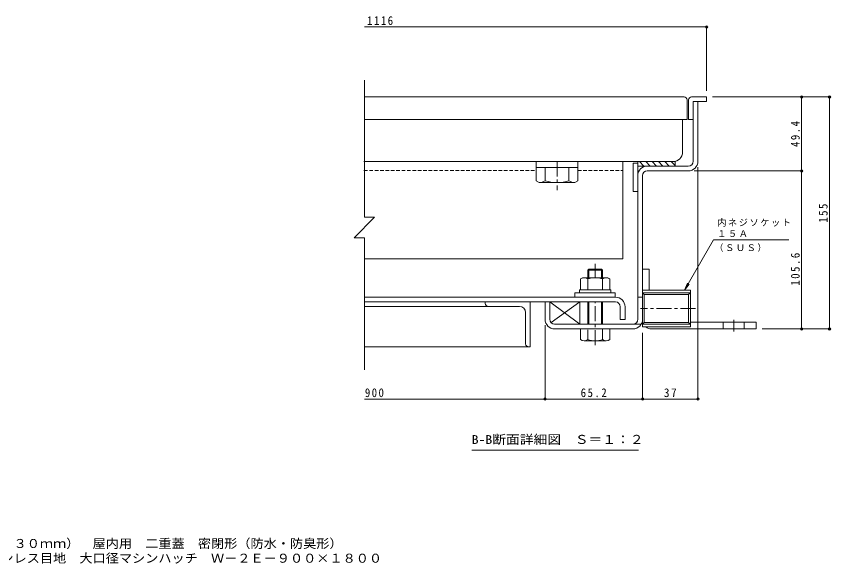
# Model space of a CAD drawing. Units: millimetres on the paper, enlarged 10 times, with parts at other scales. Extents: x -2673 to 2748, y -1962 to 1828.
# Drawn here: x -95 to 2628, y -1962 to -133 of the extents above; entities that cross this region are included whole.
import ezdxf
from ezdxf.enums import TextEntityAlignment as Align

# ---------------------------------------------------------------- set-up
doc = ezdxf.new("R2010")
doc.units = ezdxf.units.MM
doc.header["$LTSCALE"] = 10
doc.header["$PDMODE"] = 32
doc.header["$PDSIZE"] = 8
doc.linetypes.add('CHAIN1', pattern=[8, 5, -1, 1, -1])
doc.linetypes.add('DASHED1', pattern=[1.8, 1.2, -0.6])
for name, color, linetype, lineweight in [('D-1', 2, 'Continuous', 9), ('D-2', 3, 'Continuous', 9), ('D-3', 4, 'Continuous', 9), ('D-5', 7, 'Continuous', 9), ('D-6', 6, 'Continuous', 9), ('D-7', 5, 'Continuous', 5), ('D-9', 134, 'Continuous', 5), ('D-A', 3, 'Continuous', 9), ('D-B', 6, 'Continuous', 9), ('D-C', 134, 'Continuous', 5), ('D-E', 3, 'Continuous', 9), ('D-F', 7, 'Continuous', 9), ('F-5_F-5ﾚｲﾔ', 7, 'Continuous', 9)]:
    doc.layers.add(name, color=color, linetype=linetype, lineweight=lineweight)
doc.styles.add('ＭＳ ゴシック', font='')
doc.styles.get('ＭＳ ゴシック').set_extended_font_data('MS Gothic')

msp = doc.modelspace()

# ---------------------------------------------------------------- linework, layer by layer
at = {"layer": 'D-1'}
for p, q in [((2168.02, -417.52), (2184.02, -417.52)), ((2168.02, -617.52), (2168.02, -417.52)), ((2184.02, -617.52), (2184.02, -417.52)), ((2152.02, -633.52), (2015.02, -633.52)), ((2015.02, -649.52), (2152.02, -649.52)), ((1983.02, -1145.53), (1983.02, -665.52)), ((1999.02, -665.52), (1999.02, -1145.53)), ((2159.02, -1047.64), (1999.02, -1047.64)), ((1999.02, -1047.64), (1999.02, -1170.64)), ((2159.02, -1056.75), (2153.21, -1062.56)), ((2159.02, -1047.64), (2159.02, -1170.64)), ((1689.02, -1145.53), (1689.02, -1087.53)), ((1999.02, -1071.53), (1983.02, -1071.53)), ((2153.21, -1062.56), (2004.83, -1062.56)), ((2004.83, -1155.72), (2004.83, -1062.56)), ((2153.21, -1062.56), (2153.21, -1155.72)), ((1705.02, -1161.53), (1994.73, -1161.53)), ((1999.02, -1161.53), (2004.83, -1155.72)), ((2159.02, -1161.53), (1999.02, -1161.53)), ((2159.02, -1170.64), (1999.02, -1170.64)), ((2153.21, -1155.72), (2004.83, -1155.72)), ((2159.02, -1161.53), (2153.21, -1155.72)), ((1705.02, -1177.53), (1815.52, -1177.53)), ((1865.52, -1177.53), (1967.02, -1177.53))]:
    msp.add_line(p, q, dxfattribs=at)
for points in [[(2159.02, -1056.75), (1999.02, -1056.75), (2004.83, -1062.56)], [(1673.02, -1145.53), (1673.02, -1087.53), (1689.02, -1087.53)]]:
    msp.add_lwpolyline(points, dxfattribs=at)
for centre, radius, start, end in [((2152.02, -617.52), 16, 270, 0), ((2152.02, -617.52), 32, 270, 0), ((2015.02, -665.52), 32, 90, 180), ((2015.02, -665.52), 16, 90, 180), ((1705.02, -1145.53), 32, 180, 270), ((1705.02, -1145.53), 16, 180, 270), ((1967.02, -1145.53), 32, 270, 0), ((1967.02, -1145.53), 16, 270, 0)]:
    msp.add_arc(centre, radius, start, end, dxfattribs=at)
at = {"layer": 'D-2'}
for p, q in [((2133.02, -586.52), (2133.02, -477.52)), ((1067.5, -618.52), (2101.02, -618.52))]:
    msp.add_line(p, q, dxfattribs=at)
msp.add_arc((2101.02, -586.52), 32, 270, 0, dxfattribs=at)
at = {"layer": 'D-3'}
for p, q in [((2138.02, -402.52), (1068.76, -402.52)), ((2163.02, -402.52), (2213.02, -402.52)), ((2213.02, -402.52), (2213.02, -417.52)), ((2148.02, -412.52), (2148.02, -477.52)), ((2153.02, -412.52), (2153.02, -477.52)), ((2213.02, -417.52), (2168.02, -417.52)), ((2168.02, -417.52), (2168.02, -477.52)), ((1068.76, -477.52), (2148.02, -477.52)), ((2168.02, -477.52), (2153.02, -477.52))]:
    msp.add_line(p, q, dxfattribs=at)
for centre, start, end in [((2138.02, -412.52), 0, 90), ((2163.02, -412.52), 90, 180)]:
    msp.add_arc(centre, 10, start, end, dxfattribs=at)
at = {"layer": 'D-5'}
for p, q in [((2139.42, -1047.64), (2235.92, -880.48)), ((2235.92, -880.48), (2488.66, -880.48)), ((2139.42, -1047.64), (2148.98, -1024.54)), ((2139.42, -1047.64), (2154.63, -1027.81)), ((1985.19, -1583.22), (1427.69, -1583.22))]:
    msp.add_line(p, q, dxfattribs=at)
at = {"layer": 'D-6'}
for p, q in [((1968.02, -623.52), (1983.02, -623.52)), ((1968.02, -623.52), (1968.02, -718.52)), ((1983.02, -618.52), (1983.02, -718.52)), ((2003.71, -633.52), (1988.71, -618.52)), ((2024.93, -633.52), (2009.93, -618.52)), ((2046.14, -633.52), (2031.14, -618.52)), ((2067.35, -633.52), (2052.35, -618.52)), ((2088.57, -633.52), (2073.57, -618.52)), ((2108.02, -631.76), (2094.78, -618.52)), ((2108.02, -633.52), (1983.02, -633.52)), ((1968.02, -718.52), (1983.02, -718.52)), ((1689.02, -1087.53), (1689.02, -1145.53)), ((1693.54, -1156.67), (1789.02, -1087.53)), ((1705.02, -1161.53), (1789.02, -1161.53))]:
    msp.add_line(p, q, dxfattribs=at)
msp.add_lwpolyline([(2108.02, -633.52), (2108.02, -618.52), (1983.02, -618.52)], dxfattribs=at)
msp.add_lwpolyline([(1789.02, -1161.53), (1789.02, -1087.53), (1689.02, -1087.53)], close=True, dxfattribs=at)
at = {"layer": 'D-7'}
for p, q in [((1819.58, -977.53), (1815.52, -981.59)), ((1861.46, -977.53), (1819.58, -977.53)), ((1819.58, -1005.03), (1819.58, -977.53)), ((1861.46, -977.53), (1865.52, -981.59)), ((1861.46, -1005.03), (1861.46, -977.53)), ((1865.52, -981.59), (1815.52, -981.59)), ((1815.52, -1005.03), (1815.52, -981.59)), ((1865.52, -981.59), (1865.52, -1005.03)), ((1865.52, -981.59), (1865.52, -1005.03)), ((1815.52, -1161.53), (1815.52, -1087.53)), ((1819.58, -1161.53), (1819.58, -1087.53)), ((1861.46, -1161.53), (1861.46, -1087.53)), ((1865.52, -1087.53), (1865.52, -1161.53)), ((1889.52, -1177.53), (1791.52, -1177.53)), ((1791.52, -1213.05), (1791.52, -1177.53)), ((1815.52, -1213.05), (1815.52, -1180.53)), ((1865.52, -1177.53), (1865.52, -1213.05)), ((1889.52, -1213.05), (1889.52, -1177.53)), ((1877.52, -1217.53), (1803.52, -1217.53))]:
    msp.add_line(p, q, dxfattribs=at)
at = {"layer": 'D-7', "linetype": 'CHAIN1'}
for p, q in [((1840.52, -1005.03), (1840.52, -959.86)), ((1840.52, -1231.92), (1840.52, -1087.53))]:
    msp.add_line(p, q, dxfattribs=at)
at = {"layer": 'D-7', "color": 2, "lineweight": 9}
for p, q in [((1791.45, -1010.32), (1798.02, -1006.53)), ((1883.02, -1006.53), (1798.02, -1006.53)), ((1791.45, -1010.32), (1791.45, -1046.53)), ((1815.99, -1010.32), (1815.99, -1046.53)), ((1865.06, -1010.32), (1865.06, -1046.53))]:
    msp.add_line(p, q, dxfattribs=at)
at = {"layer": 'D-7', "color": 134}
for p, q in [((1773.02, -1056.53), (1773.02, -1071.53)), ((1773.02, -1056.53), (1908.02, -1056.53)), ((1908.02, -1056.53), (1908.02, -1071.53)), ((1773.02, -1071.53), (1908.02, -1071.53))]:
    msp.add_line(p, q, dxfattribs=at)
at = {"layer": 'D-7', "color": 6, "lineweight": 9}
for p, q in [((1788.02, -1046.53), (1788.02, -1056.53)), ((1788.02, -1056.53), (1893.02, -1056.53))]:
    msp.add_line(p, q, dxfattribs=at)
at = {"layer": 'D-7', "color": 2, "lineweight": 9}
msp.add_lwpolyline([(1883.02, -1006.53), (1889.6, -1010.32), (1889.6, -1046.53), (1791.45, -1046.53)], dxfattribs=at)
at = {"layer": 'D-7', "color": 6, "lineweight": 9}
msp.add_lwpolyline([(1788.02, -1046.53), (1893.02, -1046.53), (1893.02, -1056.53)], dxfattribs=at)
at = {"layer": 'D-7', "color": 2, "lineweight": 9}
for centre, radius, start, end in [((1805.93, -1035.41), 28.97, 94.38438, 120), ((1802.95, -1030.73), 24.21, 57.42749, 88.18784), ((1840.52, -1087.73), 81.2, 72.41188, 107.5881), ((1878.1, -1030.73), 24.21, 91.81215, 122.57249), ((1875.12, -1035.41), 28.97, 59.99998, 85.6156)]:
    msp.add_arc(centre, radius, start, end, dxfattribs=at)
at = {"layer": 'D-7'}
for centre, radius, start, end in [((1803.52, -1199.2), 18.33, 229.1022, 310.89809), ((1840.52, -1145.45), 72.08, 249.70546, 290.29454), ((1877.52, -1199.2), 18.33, 229.10191, 310.8978)]:
    msp.add_arc(centre, radius, start, end, dxfattribs=at)
at = {"layer": 'D-9'}
for p, q in [((1933.02, -618.52), (1067.5, -618.52)), ((1933.02, -618.52), (1933.02, -943.52)), ((1068.76, -943.52), (1933.02, -943.52))]:
    msp.add_line(p, q, dxfattribs=at)
at = {"layer": 'D-9', "linetype": 'DASHED1'}
for p, q in [((1067.62, -648.52), (1643.52, -648.52)), ((1782.52, -648.52), (1933.02, -648.52))]:
    msp.add_line(p, q, dxfattribs=at)
at = {"layer": 'D-A'}
for p, q in [((1908.52, -1071.53), (1069.47, -1071.53)), ((1069.47, -1087.53), (1908.52, -1087.53)), ((1924.52, -1103.53), (1924.52, -1146.53)), ((1940.52, -1103.53), (1940.52, -1146.53)), ((1924.52, -1146.53), (1940.52, -1146.53))]:
    msp.add_line(p, q, dxfattribs=at)
for radius in [32, 16]:
    msp.add_arc((1908.52, -1103.53), radius, 0, 90, dxfattribs=at)
at = {"layer": 'D-B'}
for p, q in [((1473.02, -1087.53), (1069.47, -1087.53)), ((1473.02, -1087.53), (1623.02, -1087.53)), ((1473.02, -1092.53), (1473.02, -1087.53)), ((1623.02, -1087.53), (1623.02, -1237.53)), ((1483.02, -1102.53), (1069.47, -1102.53)), ((1483.02, -1102.53), (1588.02, -1102.53)), ((1608.02, -1227.53), (1608.02, -1122.53)), ((1618.02, -1237.53), (1069.47, -1237.53)), ((1618.02, -1237.53), (1623.02, -1237.53))]:
    msp.add_line(p, q, dxfattribs=at)
for centre, radius, start, end in [((1483.02, -1092.53), 10, 180, 270), ((1588.02, -1122.53), 20, 0, 90), ((1618.02, -1227.53), 10, 180, 270)]:
    msp.add_arc(centre, radius, start, end, dxfattribs=at)
at = {"layer": 'D-C'}
for p, q in [((1643.02, -618.52), (1783.02, -618.52)), ((1783.02, -618.52), (1783.02, -638.52)), ((1643.52, -638.52), (1643.52, -682.89)), ((1673.02, -683.04), (1673.02, -638.52)), ((1753.02, -683.04), (1753.02, -638.52)), ((1782.52, -638.52), (1782.52, -683.04)), ((1653.07, -688.4), (1643.52, -682.89)), ((1773.02, -688.52), (1653.27, -688.52)), ((1773.02, -688.52), (1782.52, -683.04))]:
    msp.add_line(p, q, dxfattribs=at)
at = {"layer": 'D-C', "color": 2, "linetype": 'CHAIN1', "lineweight": 9}
msp.add_line((1713.02, -618.52), (1713.02, -714.15), dxfattribs=at)
at = {"layer": 'D-C'}
msp.add_lwpolyline([(1643.02, -618.52), (1643.02, -638.52), (1783.02, -638.52)], dxfattribs=at)
for centre, radius, start, end in [((1654.31, -654.02), 34.53, 267.86055, 302.81094), ((1713.02, -539.93), 148.6, 254.38446, 285.61554), ((1771.73, -654.02), 34.53, 237.18906, 272.13945)]:
    msp.add_arc(centre, radius, start, end, dxfattribs=at)
at = {"layer": 'D-E'}
for p, q in [((1999.02, -977.52), (1999.02, -1145.53)), ((1999.02, -977.52), (2021.52, -977.52)), ((2021.52, -1047.64), (2021.52, -977.52)), ((2159.02, -1155.03), (2379.02, -1155.03)), ((2269.02, -1177.53), (2269.02, -1155.03)), ((2339.02, -1177.53), (2339.02, -1155.03))]:
    msp.add_line(p, q, dxfattribs=at)
at = {"layer": 'D-E', "linetype": 'CHAIN1'}
msp.add_line((2304.02, -1186.26), (2304.02, -1146.81), dxfattribs=at)
at = {"layer": 'D-E'}
msp.add_lwpolyline([(2379.02, -1155.03), (2379.02, -1177.53), (2029.02, -1177.53)], dxfattribs=at)
msp.add_arc((2029.02, -1147.53), 30, 230.3984, 270, dxfattribs=at)
at = {"layer": 'D-F'}
for p, q in [((2213.02, -168.42), (1068.76, -168.42)), ((2213.02, -165.42), (2213.02, -382.52)), ((1068.76, -346.76), (1068.76, -804.62)), ((2627.2, -402.52), (2233.02, -402.52)), ((2530.86, -402.52), (2530.86, -649.52)), ((2624.2, -402.52), (2624.2, -1177.53)), ((2533.86, -649.52), (2172.02, -649.52)), ((2184.02, -1414.87), (2184.02, -637.52)), ((2530.86, -649.52), (2530.86, -1177.53)), ((1103.17, -804.62), (1034.36, -873.43)), ((1068.76, -804.62), (1103.17, -804.62)), ((1068.76, -873.43), (1034.36, -873.43)), ((1068.76, -873.43), (1068.76, -1314.06)), ((1673.02, -1414.87), (1673.02, -1165.53)), ((1999.02, -1414.87), (1999.02, -1190.64)), ((2627.2, -1177.53), (2399.02, -1177.53)), ((1673.02, -1411.87), (1069.47, -1411.87)), ((1999.02, -1411.87), (1673.02, -1411.87)), ((2184.02, -1411.87), (1999.02, -1411.87))]:
    msp.add_line(p, q, dxfattribs=at)
at = {"layer": 'D-F', "linetype": 'CHAIN1'}
msp.add_line((2176.03, -1109.14), (1991.66, -1109.14), dxfattribs=at)
at = {"layer": 'D-F'}
for p in [(2213.02, -168.42), (2530.86, -402.52), (2624.2, -402.52), (2530.86, -649.52), (2530.86, -1177.53), (2624.2, -1177.53), (1673.02, -1411.87), (1999.02, -1411.87), (2184.02, -1411.87)]:
    msp.add_point(p, dxfattribs=at)

# ---------------------------------------------------------------- texts
at = {"layer": 'D-5', "color": 2, "style": 'ＭＳ ゴシック', "width": 1.15}
msp.add_text('B-B断面詳細図\u3000Ｓ＝１：２', height=29.33, dxfattribs=at).set_placement((1427.69, -1570.72), align=Align.BOTTOM_LEFT)
at = {"layer": 'D-5', "char_height": 21.99, "attachment_point": 7, "style": 'ＭＳ ゴシック'}
for s, insert in [('\\T1.17;内ネジソケット', (2248.66, -835.81)), ('\\T1.17;１５Ａ', (2248.66, -870.65)), ('\\T1.17;（ＳＵＳ）', (2239, -920.33))]:
    msp.add_mtext(s, dxfattribs=dict(at, insert=insert))
at = {"layer": 'D-F', "color": 2, "char_height": 29.33, "attachment_point": 7, "style": 'ＭＳ ゴシック'}
for s, insert in [('\\T1.28;\\W0.9;1116', (1078.02, -162.42)), ('\\T1.27;\\W0.9;900', (1070.6, -1405.87)), ('\\T1.28;\\W0.9;65.2', (1792.27, -1405.87)), ('\\T1.27;\\W0.95;37', (2070.27, -1405.87))]:
    msp.add_mtext(s, dxfattribs=dict(at, insert=insert))
at = {"layer": 'D-F', "color": 2, "char_height": 29.33, "attachment_point": 7, "rotation": 90, "style": 'ＭＳ ゴシック'}
for s, insert in [('\\T1.28;\\W0.9;49.4', (2524.86, -569.77)), ('\\T1.27;\\W0.9;155', (2618.2, -822.52)), ('\\T1.28;\\W0.9;105.6', (2524.86, -1033.13))]:
    msp.add_mtext(s, dxfattribs=dict(at, insert=insert))
at = {"layer": 'F-5_F-5ﾚｲﾔ', "color": 2, "style": 'ＭＳ ゴシック', "width": 1.1}
for s, p in [('充填用（充填深さ：３０ｍｍ）\u3000屋内用\u3000二重蓋\u3000密閉形（防水・防臭形）', (-500.11, -1918.5)), ('スチール製\u3000ステンレス目地\u3000大口径マシンハッチ\u3000Ｗ－２Ｅ－９００×１８００', (-500.11, -1967.71))]:
    msp.add_text(s, height=29.33, dxfattribs=at).set_placement(p, align=Align.BOTTOM_LEFT)

doc.saveas('drawing.dxf')
